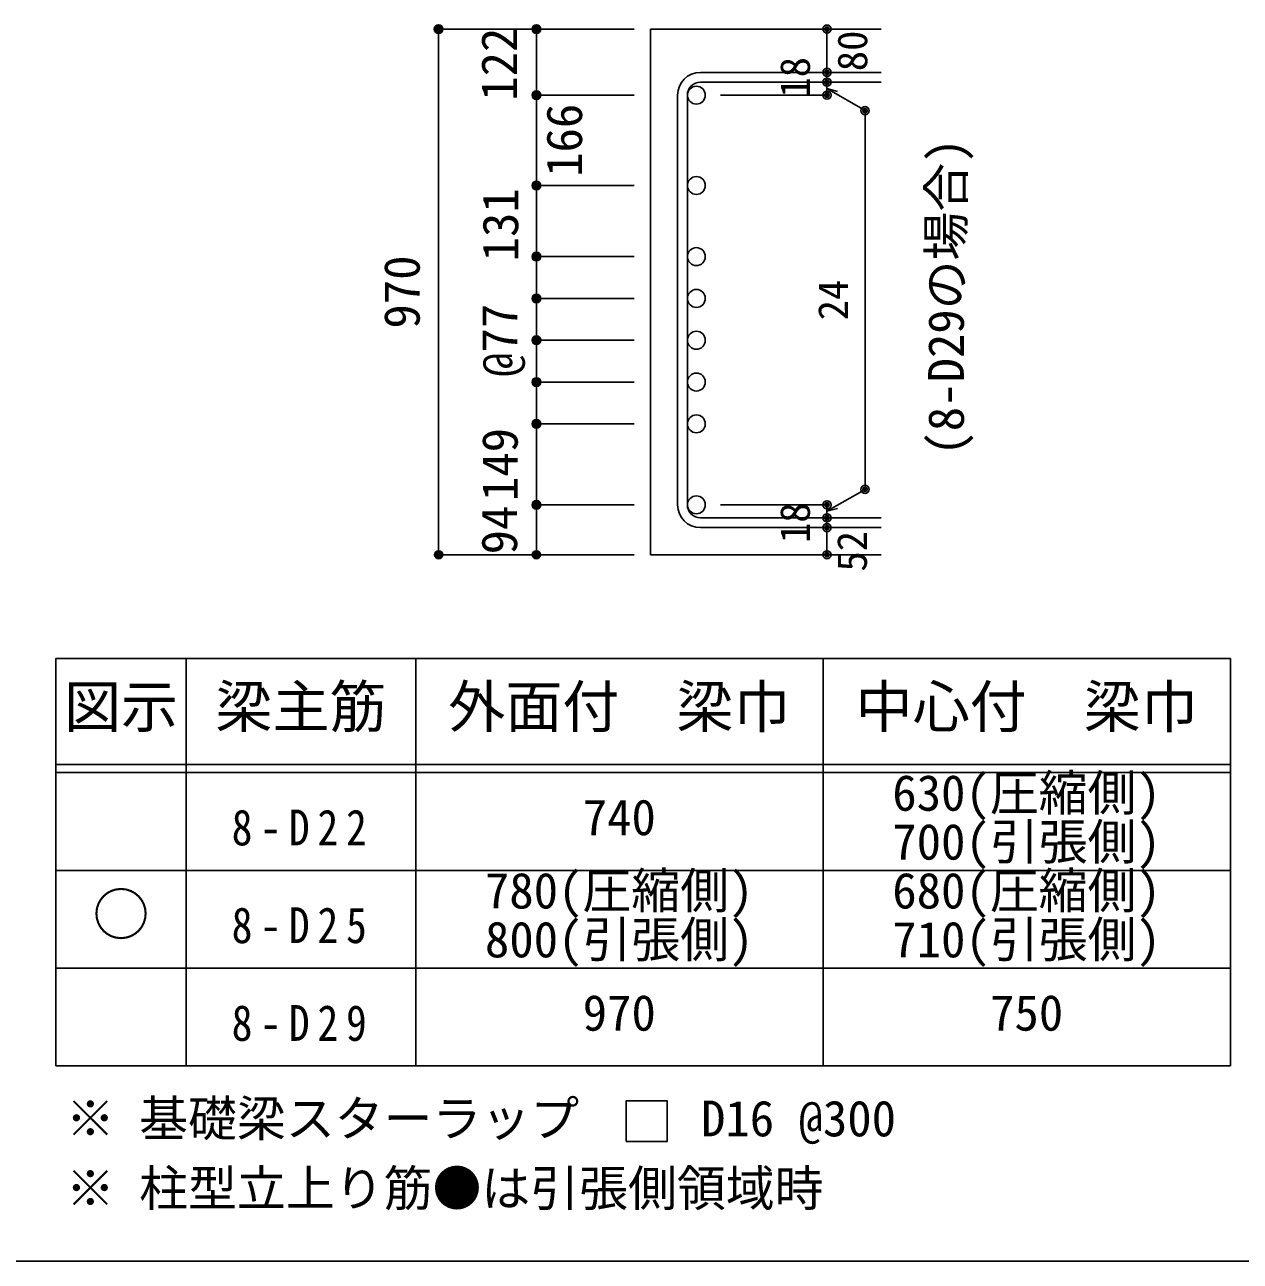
# Model space of a CAD drawing. Units: millimetres at full size, sheet at 1:30, with parts at other scales. Extents: x -5973 to 5954, y -4195 to 4201.
# Drawn here: x 1390 to 3628, y -4195 to -1918 of the extents above; entities that cross this region are included whole.
import ezdxf
from ezdxf.enums import TextEntityAlignment as Align

# ---------------------------------------------------------------- set-up
doc = ezdxf.new("R2010")
doc.units = ezdxf.units.MM
doc.header["$LTSCALE"] = 30
doc.header["$PDMODE"] = 32
doc.header["$PDSIZE"] = 15
for name, color, linetype in [('0-1_躯体線', 2, 'Continuous'), ('0-5_基礎梁筋', 7, 'Continuous'), ('0-6_スタラップ筋', 7, 'Continuous'), ('0-7_文字', 4, 'Continuous'), ('0-D_寸法', 4, 'Continuous'), ('6-7_文字', 7, 'Continuous'), ('6-E_枠', 7, 'Continuous'), ('F-0_枠', 6, 'Continuous')]:
    doc.layers.add(name, color=color, linetype=linetype)
doc.styles.add('ＭＳ ゴシック', font='')
doc.styles.get('ＭＳ ゴシック').set_extended_font_data('MS Gothic')

msp = doc.modelspace()

# ---------------------------------------------------------------- linework, layer by layer
at = {"layer": '0-1_躯体線'}
for p, q in [((2967.44, -1926.24), (2542.44, -1926.24)), ((2542.44, -1926.24), (2542.44, -2894.24)), ((2967.44, -2894.24), (2542.44, -2894.24))]:
    msp.add_line(p, q, dxfattribs=at)
at = {"layer": '0-5_基礎梁筋', "color": 3}
for centre in [(2626.94, -2047.94), (2626.94, -2214.24), (2626.94, -2345.24), (2626.94, -2422.24), (2626.94, -2499.24), (2626.94, -2576.24), (2626.94, -2653.24), (2626.94, -2802.24)]:
    msp.add_circle(centre, 16.5, dxfattribs=at)
at = {"layer": '0-6_スタラップ筋'}
for p, q in [((2634.44, -2005.94), (2967.44, -2005.94)), ((2634.44, -2023.94), (2967.44, -2023.94)), ((2592.44, -2047.94), (2592.44, -2802.24)), ((2610.44, -2047.94), (2610.44, -2802.24)), ((2634.44, -2826.24), (2967.44, -2826.24)), ((2634.44, -2844.24), (2967.44, -2844.24))]:
    msp.add_line(p, q, dxfattribs=at)
for centre, radius, start, end in [((2634.44, -2047.94), 42, 90, 180), ((2634.44, -2047.94), 24, 90, 180), ((2634.44, -2802.24), 42, 180, 270), ((2634.44, -2802.24), 24, 180, 270)]:
    msp.add_arc(centre, radius, start, end, dxfattribs=at)
at = {"layer": '0-D_寸法'}
for p, q in [((2152.44, -1926.24), (2332.44, -1926.24)), ((2152.44, -1926.24), (2332.44, -1926.24)), ((2152.44, -1926.24), (2152.44, -2894.24)), ((2332.44, -1926.24), (2512.44, -1926.24)), ((2332.44, -1926.24), (2512.44, -1926.24)), ((2332.44, -2894.24), (2332.44, -1926.24)), ((2867.44, -2005.94), (2867.44, -1926.24)), ((2867.44, -1926.24), (2867.44, -2005.94)), ((2867.44, -2023.94), (2867.44, -2005.94)), ((2867.44, -2023.94), (2867.44, -2047.94)), ((2332.44, -2047.94), (2512.44, -2047.94)), ((2332.44, -2047.94), (2512.44, -2047.94)), ((2867.44, -2047.94), (2671.35, -2047.94)), ((2867.44, -2035.94), (2937.5, -2076.39)), ((2867.44, -2035.94), (2886.76, -2041.11)), ((2937.5, -2076.39), (2937.5, -2773.79)), ((2332.44, -2214.24), (2512.44, -2214.24)), ((2332.44, -2214.24), (2512.44, -2214.24)), ((2332.44, -2345.24), (2512.44, -2345.24)), ((2332.44, -2422.24), (2512.44, -2422.24)), ((2332.44, -2499.24), (2512.44, -2499.24)), ((2332.44, -2576.24), (2512.44, -2576.24)), ((2332.44, -2653.24), (2512.44, -2653.24)), ((2867.44, -2814.24), (2937.5, -2773.79)), ((2332.44, -2802.24), (2512.44, -2802.24)), ((2867.44, -2802.24), (2671.35, -2802.24)), ((2867.44, -2826.24), (2867.44, -2802.24)), ((2867.44, -2814.24), (2886.76, -2809.06)), ((2867.44, -2844.24), (2867.44, -2826.24)), ((2867.44, -2894.24), (2867.44, -2844.24)), ((2152.44, -2894.24), (2332.44, -2894.24)), ((2332.44, -2894.24), (2512.44, -2894.24))]:
    msp.add_line(p, q, dxfattribs=at)
for centre, radius in [((2152.44, -1926.24), 8), ((2152.44, -1926.24), 7.2), ((2152.44, -1926.24), 6.4), ((2152.44, -1926.24), 5.6), ((2152.44, -1926.24), 4.8), ((2152.44, -1926.24), 4), ((2152.44, -1926.24), 3.2), ((2152.44, -1926.24), 2.4), ((2152.44, -1926.24), 1.6), ((2152.44, -1926.24), 0.8), ((2332.44, -1926.24), 8), ((2332.44, -1926.24), 7.2), ((2332.44, -1926.24), 6.4), ((2332.44, -1926.24), 5.6), ((2332.44, -1926.24), 4.8), ((2332.44, -1926.24), 4), ((2332.44, -1926.24), 3.2), ((2332.44, -1926.24), 2.4), ((2332.44, -1926.24), 0.8), ((2867.44, -1926.24), 4), ((2867.44, -1926.24), 3.6), ((2867.44, -1926.24), 3.2), ((2867.44, -1926.24), 2.8), ((2867.44, -1926.24), 2.4), ((2867.44, -1926.24), 2), ((2867.44, -1926.24), 1.6), ((2867.44, -1926.24), 1.2), ((2867.44, -1926.24), 0.8), ((2867.44, -1926.24), 0.4), ((2867.44, -2005.94), 4), ((2867.44, -2005.94), 3.6), ((2867.44, -2005.94), 3.2), ((2867.44, -2005.94), 2.8), ((2867.44, -2005.94), 2.4), ((2867.44, -2023.94), 4), ((2867.44, -2023.94), 3.6), ((2867.44, -2023.94), 3.2), ((2867.44, -2023.94), 2.8), ((2867.44, -2023.94), 2.4), ((2867.44, -2005.94), 2), ((2867.44, -2023.94), 2), ((2867.44, -2005.94), 1.6), ((2867.44, -2023.94), 1.6), ((2867.44, -2005.94), 1.2), ((2867.44, -2023.94), 1.2), ((2867.44, -2005.94), 0.8), ((2867.44, -2023.94), 0.8), ((2867.44, -2005.94), 0.4), ((2867.44, -2023.94), 0.4), ((2332.44, -2047.94), 8), ((2332.44, -2047.94), 7.2), ((2332.44, -2047.94), 6.4), ((2332.44, -2047.94), 5.6), ((2332.44, -2047.94), 4.8), ((2332.44, -2047.94), 4), ((2332.44, -2047.94), 3.2), ((2332.44, -2047.94), 2.4), ((2332.44, -2047.94), 1.6), ((2332.44, -2047.94), 0.8), ((2867.44, -2047.94), 4), ((2867.44, -2047.94), 3.6), ((2867.44, -2047.94), 3.2), ((2867.44, -2047.94), 2.8), ((2867.44, -2047.94), 2.4), ((2867.44, -2047.94), 2), ((2867.44, -2047.94), 1.6), ((2867.44, -2047.94), 1.2), ((2867.44, -2047.94), 0.8), ((2867.44, -2047.94), 0.4), ((2937.5, -2076.39), 4), ((2937.5, -2076.39), 3.6), ((2937.5, -2076.39), 3.2), ((2937.5, -2076.39), 2.8), ((2937.5, -2076.39), 2.4), ((2937.5, -2076.39), 2), ((2937.5, -2076.39), 1.6), ((2937.5, -2076.39), 1.2), ((2937.5, -2076.39), 0.8), ((2937.5, -2076.39), 0.4), ((2332.44, -2214.24), 8), ((2332.44, -2214.24), 7.2), ((2332.44, -2214.24), 6.4), ((2332.44, -2214.24), 5.6), ((2332.44, -2214.24), 4.8), ((2332.44, -2214.24), 4), ((2332.44, -2214.24), 3.2), ((2332.44, -2214.24), 2.4), ((2332.44, -2214.24), 1.6), ((2332.44, -2214.24), 0.8), ((2332.44, -2345.24), 8), ((2332.44, -2345.24), 7.2), ((2332.44, -2345.24), 6.4), ((2332.44, -2345.24), 5.6), ((2332.44, -2345.24), 4.8), ((2332.44, -2345.24), 4), ((2332.44, -2345.24), 3.2), ((2332.44, -2345.24), 2.4), ((2332.44, -2345.24), 1.6), ((2332.44, -2345.24), 0.8), ((2332.44, -2422.24), 8), ((2332.44, -2422.24), 7.2), ((2332.44, -2422.24), 6.4), ((2332.44, -2422.24), 5.6), ((2332.44, -2422.24), 4.8), ((2332.44, -2422.24), 4), ((2332.44, -2422.24), 3.2), ((2332.44, -2422.24), 2.4), ((2332.44, -2422.24), 1.6), ((2332.44, -2422.24), 0.8), ((2332.44, -2499.24), 8), ((2332.44, -2499.24), 7.2), ((2332.44, -2499.24), 6.4), ((2332.44, -2499.24), 5.6), ((2332.44, -2499.24), 4.8), ((2332.44, -2499.24), 4), ((2332.44, -2499.24), 3.2), ((2332.44, -2499.24), 2.4), ((2332.44, -2499.24), 1.6), ((2332.44, -2499.24), 0.8), ((2332.44, -2576.24), 8), ((2332.44, -2576.24), 7.2), ((2332.44, -2576.24), 6.4), ((2332.44, -2576.24), 5.6), ((2332.44, -2576.24), 4.8), ((2332.44, -2576.24), 4), ((2332.44, -2576.24), 3.2), ((2332.44, -2576.24), 2.4), ((2332.44, -2576.24), 1.6), ((2332.44, -2576.24), 0.8), ((2332.44, -2653.24), 8), ((2332.44, -2653.24), 7.2), ((2332.44, -2653.24), 6.4), ((2332.44, -2653.24), 5.6), ((2332.44, -2653.24), 4.8), ((2332.44, -2653.24), 4), ((2332.44, -2653.24), 3.2), ((2332.44, -2653.24), 2.4), ((2332.44, -2653.24), 1.6), ((2332.44, -2653.24), 0.8), ((2937.5, -2773.79), 4), ((2937.5, -2773.79), 3.6), ((2937.5, -2773.79), 3.2), ((2937.5, -2773.79), 2.8), ((2937.5, -2773.79), 2.4), ((2937.5, -2773.79), 2), ((2937.5, -2773.79), 1.6), ((2937.5, -2773.79), 1.2), ((2937.5, -2773.79), 0.8), ((2937.5, -2773.79), 0.4), ((2332.44, -2802.24), 8), ((2332.44, -2802.24), 7.2), ((2332.44, -2802.24), 6.4), ((2332.44, -2802.24), 5.6), ((2332.44, -2802.24), 4.8), ((2332.44, -2802.24), 4), ((2332.44, -2802.24), 3.2), ((2332.44, -2802.24), 2.4), ((2332.44, -2802.24), 1.6), ((2867.44, -2802.24), 4), ((2867.44, -2802.24), 3.6), ((2867.44, -2802.24), 3.2), ((2867.44, -2802.24), 2.8), ((2867.44, -2802.24), 2.4), ((2867.44, -2802.24), 2), ((2867.44, -2802.24), 1.6), ((2332.44, -2802.24), 0.8), ((2867.44, -2826.24), 4), ((2867.44, -2826.24), 3.6), ((2867.44, -2826.24), 3.2), ((2867.44, -2826.24), 2.8), ((2867.44, -2802.24), 1.2), ((2867.44, -2802.24), 0.8), ((2867.44, -2802.24), 0.4), ((2867.44, -2844.24), 4), ((2867.44, -2844.24), 3.6), ((2867.44, -2844.24), 3.2), ((2867.44, -2844.24), 2.8), ((2867.44, -2826.24), 2.4), ((2867.44, -2844.24), 2.4), ((2867.44, -2826.24), 2), ((2867.44, -2844.24), 2), ((2867.44, -2826.24), 1.6), ((2867.44, -2844.24), 1.6), ((2867.44, -2826.24), 1.2), ((2867.44, -2844.24), 1.2), ((2867.44, -2826.24), 0.8), ((2867.44, -2844.24), 0.8), ((2867.44, -2826.24), 0.4), ((2867.44, -2844.24), 0.4), ((2152.44, -2894.24), 7.2), ((2152.44, -2894.24), 6.4), ((2152.44, -2894.24), 5.6), ((2152.44, -2894.24), 4.8), ((2152.44, -2894.24), 4), ((2152.44, -2894.24), 3.2), ((2332.44, -2894.24), 7.2), ((2332.44, -2894.24), 6.4), ((2332.44, -2894.24), 5.6), ((2332.44, -2894.24), 4.8), ((2332.44, -2894.24), 4), ((2332.44, -2894.24), 3.2), ((2867.44, -2894.24), 4), ((2867.44, -2894.24), 3.6), ((2867.44, -2894.24), 3.2), ((2867.44, -2894.24), 2.8), ((2152.44, -2894.24), 2.4), ((2152.44, -2894.24), 1.6), ((2152.44, -2894.24), 0.8), ((2332.44, -2894.24), 2.4), ((2332.44, -2894.24), 1.6), ((2332.44, -2894.24), 0.8), ((2867.44, -2894.24), 2.4), ((2867.44, -2894.24), 2), ((2867.44, -2894.24), 1.6), ((2867.44, -2894.24), 1.2), ((2867.44, -2894.24), 0.8), ((2867.44, -2894.24), 0.4)]:
    msp.add_circle(centre, radius, dxfattribs=at)
at = {"layer": '0-D_寸法', "color": 7}
for p in [(2152.44, -1926.24), (2332.44, -1926.24), (2867.44, -1926.24), (2867.44, -2005.94), (2867.44, -2023.94), (2332.44, -2047.94), (2867.44, -2047.94), (2937.5, -2076.39), (2332.44, -2214.24), (2332.44, -2345.24), (2332.44, -2345.24), (2332.44, -2422.24), (2332.44, -2422.24), (2332.44, -2499.24), (2332.44, -2499.24), (2332.44, -2576.24), (2332.44, -2576.24), (2332.44, -2653.24), (2332.44, -2653.24), (2937.5, -2773.79), (2332.44, -2802.24), (2332.44, -2802.24), (2867.44, -2802.24), (2867.44, -2802.24), (2867.44, -2826.24), (2867.44, -2844.24), (2152.44, -2894.24), (2332.44, -2894.24), (2867.44, -2894.24)]:
    msp.add_point(p, dxfattribs=at)
at = {"layer": '6-7_文字'}
msp.add_lwpolyline([(2498, -3974.75), (2573, -3974.75), (2573, -3899.75), (2498, -3899.75)], close=True, dxfattribs=at)
at = {"layer": '6-E_枠', "color": 3}
for p, q in [((1447.71, -3085.43), (1447.71, -3835.43)), ((1447.71, -3085.43), (3610.24, -3085.43)), ((3610.24, -3085.43), (3610.24, -3835.43)), ((1447.71, -3835.43), (3610.24, -3835.43))]:
    msp.add_line(p, q, dxfattribs=at)
at = {"layer": '6-E_枠'}
for p, q in [((1687.71, -3085.43), (1687.71, -3835.43)), ((2110.24, -3085.43), (2110.24, -3835.43)), ((2860.24, -3085.43), (2860.24, -3835.43)), ((1447.71, -3280.43), (3610.24, -3280.43)), ((1447.71, -3295.43), (3610.24, -3295.43)), ((1447.71, -3475.43), (3610.24, -3475.43)), ((1447.71, -3655.43), (3610.24, -3655.43))]:
    msp.add_line(p, q, dxfattribs=at)
at = {"layer": 'F-0_枠'}
msp.add_line((5954.1, -4195.24), (-5972.88, -4195.24), dxfattribs=at)

# ---------------------------------------------------------------- texts
at = {"layer": '0-7_文字', "color": 7, "style": 'ＭＳ ゴシック'}
msp.add_text('(8-D29の場合)', height=65.98, rotation=90, dxfattribs=at).set_placement((3139.32, -2711.68), align=Align.BOTTOM_LEFT)
at = {"layer": '0-D_寸法', "style": 'ＭＳ ゴシック'}
for s, height, p in [('122', 65.98, (2316.49, -2058.31)), ('80', 54.99, (2958.03, -2003.84)), ('18', 54.99, (2852.44, -2052.44)), ('166', 65.98, (2436.33, -2198.35)), ('131', 65.98, (2318.8, -2354.02)), ('970', 65.98, (2137.44, -2477.74)), ('24', 54.99, (2922.5, -2462.59)), ('@77', 65.98, (2317.44, -2566.74)), ('149', 65.98, (2317.87, -2795.45)), ('94', 65.98, (2316.75, -2893.53)), ('18', 54.99, (2852.44, -2872.74)), ('52', 54.99, (2957.44, -2925.24))]:
    msp.add_text(s, height=height, rotation=90, dxfattribs=at).set_placement(p, align=Align.BOTTOM_LEFT)
at = {"layer": '6-7_文字', "color": 2, "style": 'ＭＳ ゴシック'}
for s, p in [('図示', (1462.71, -3235.43)), ('梁主筋', (1741.48, -3235.43)), ('外面付\u3000梁巾', (2170.24, -3235.43)), ('中心付\u3000梁巾', (2920.24, -3235.43)), ('○', (1515.21, -3617.93))]:
    msp.add_text(s, height=76.98, dxfattribs=at).set_placement(p, align=Align.BOTTOM_LEFT)
at = {"layer": '6-7_文字', "style": 'ＭＳ ゴシック'}
for s, p in [('630(圧縮側)', (2987.74, -3385.43)), ('740', (2417.74, -3430.43)), ('700(引張側)', (2987.74, -3475.43)), ('780(圧縮側)', (2237.74, -3565.43)), ('680(圧縮側)', (2987.74, -3565.43)), ('800(引張側)', (2237.74, -3655.43)), ('710(引張側)', (2987.74, -3655.43)), ('970', (2417.74, -3790.43)), ('750', (3167.74, -3790.43)), ('※ 基礎梁スターラップ     D16 @300', (1466.27, -3985.01)), ('※ 柱型立上り筋●は引張側領域時', (1466.27, -4113.51))]:
    msp.add_text(s, height=65.98, dxfattribs=at).set_placement(p, align=Align.BOTTOM_LEFT)
at = {"layer": '6-7_文字', "char_height": 65.98, "attachment_point": 7, "style": 'ＭＳ ゴシック'}
for s, insert in [('\\T1.38;\\W0.85;8-D22', (1771.48, -3430.43)), ('\\T1.38;\\W0.85;8-D25', (1771.48, -3610.43)), ('\\T1.38;\\W0.85;8-D29', (1771.48, -3790.43))]:
    msp.add_mtext(s, dxfattribs=dict(at, insert=insert))

doc.saveas('drawing.dxf')
